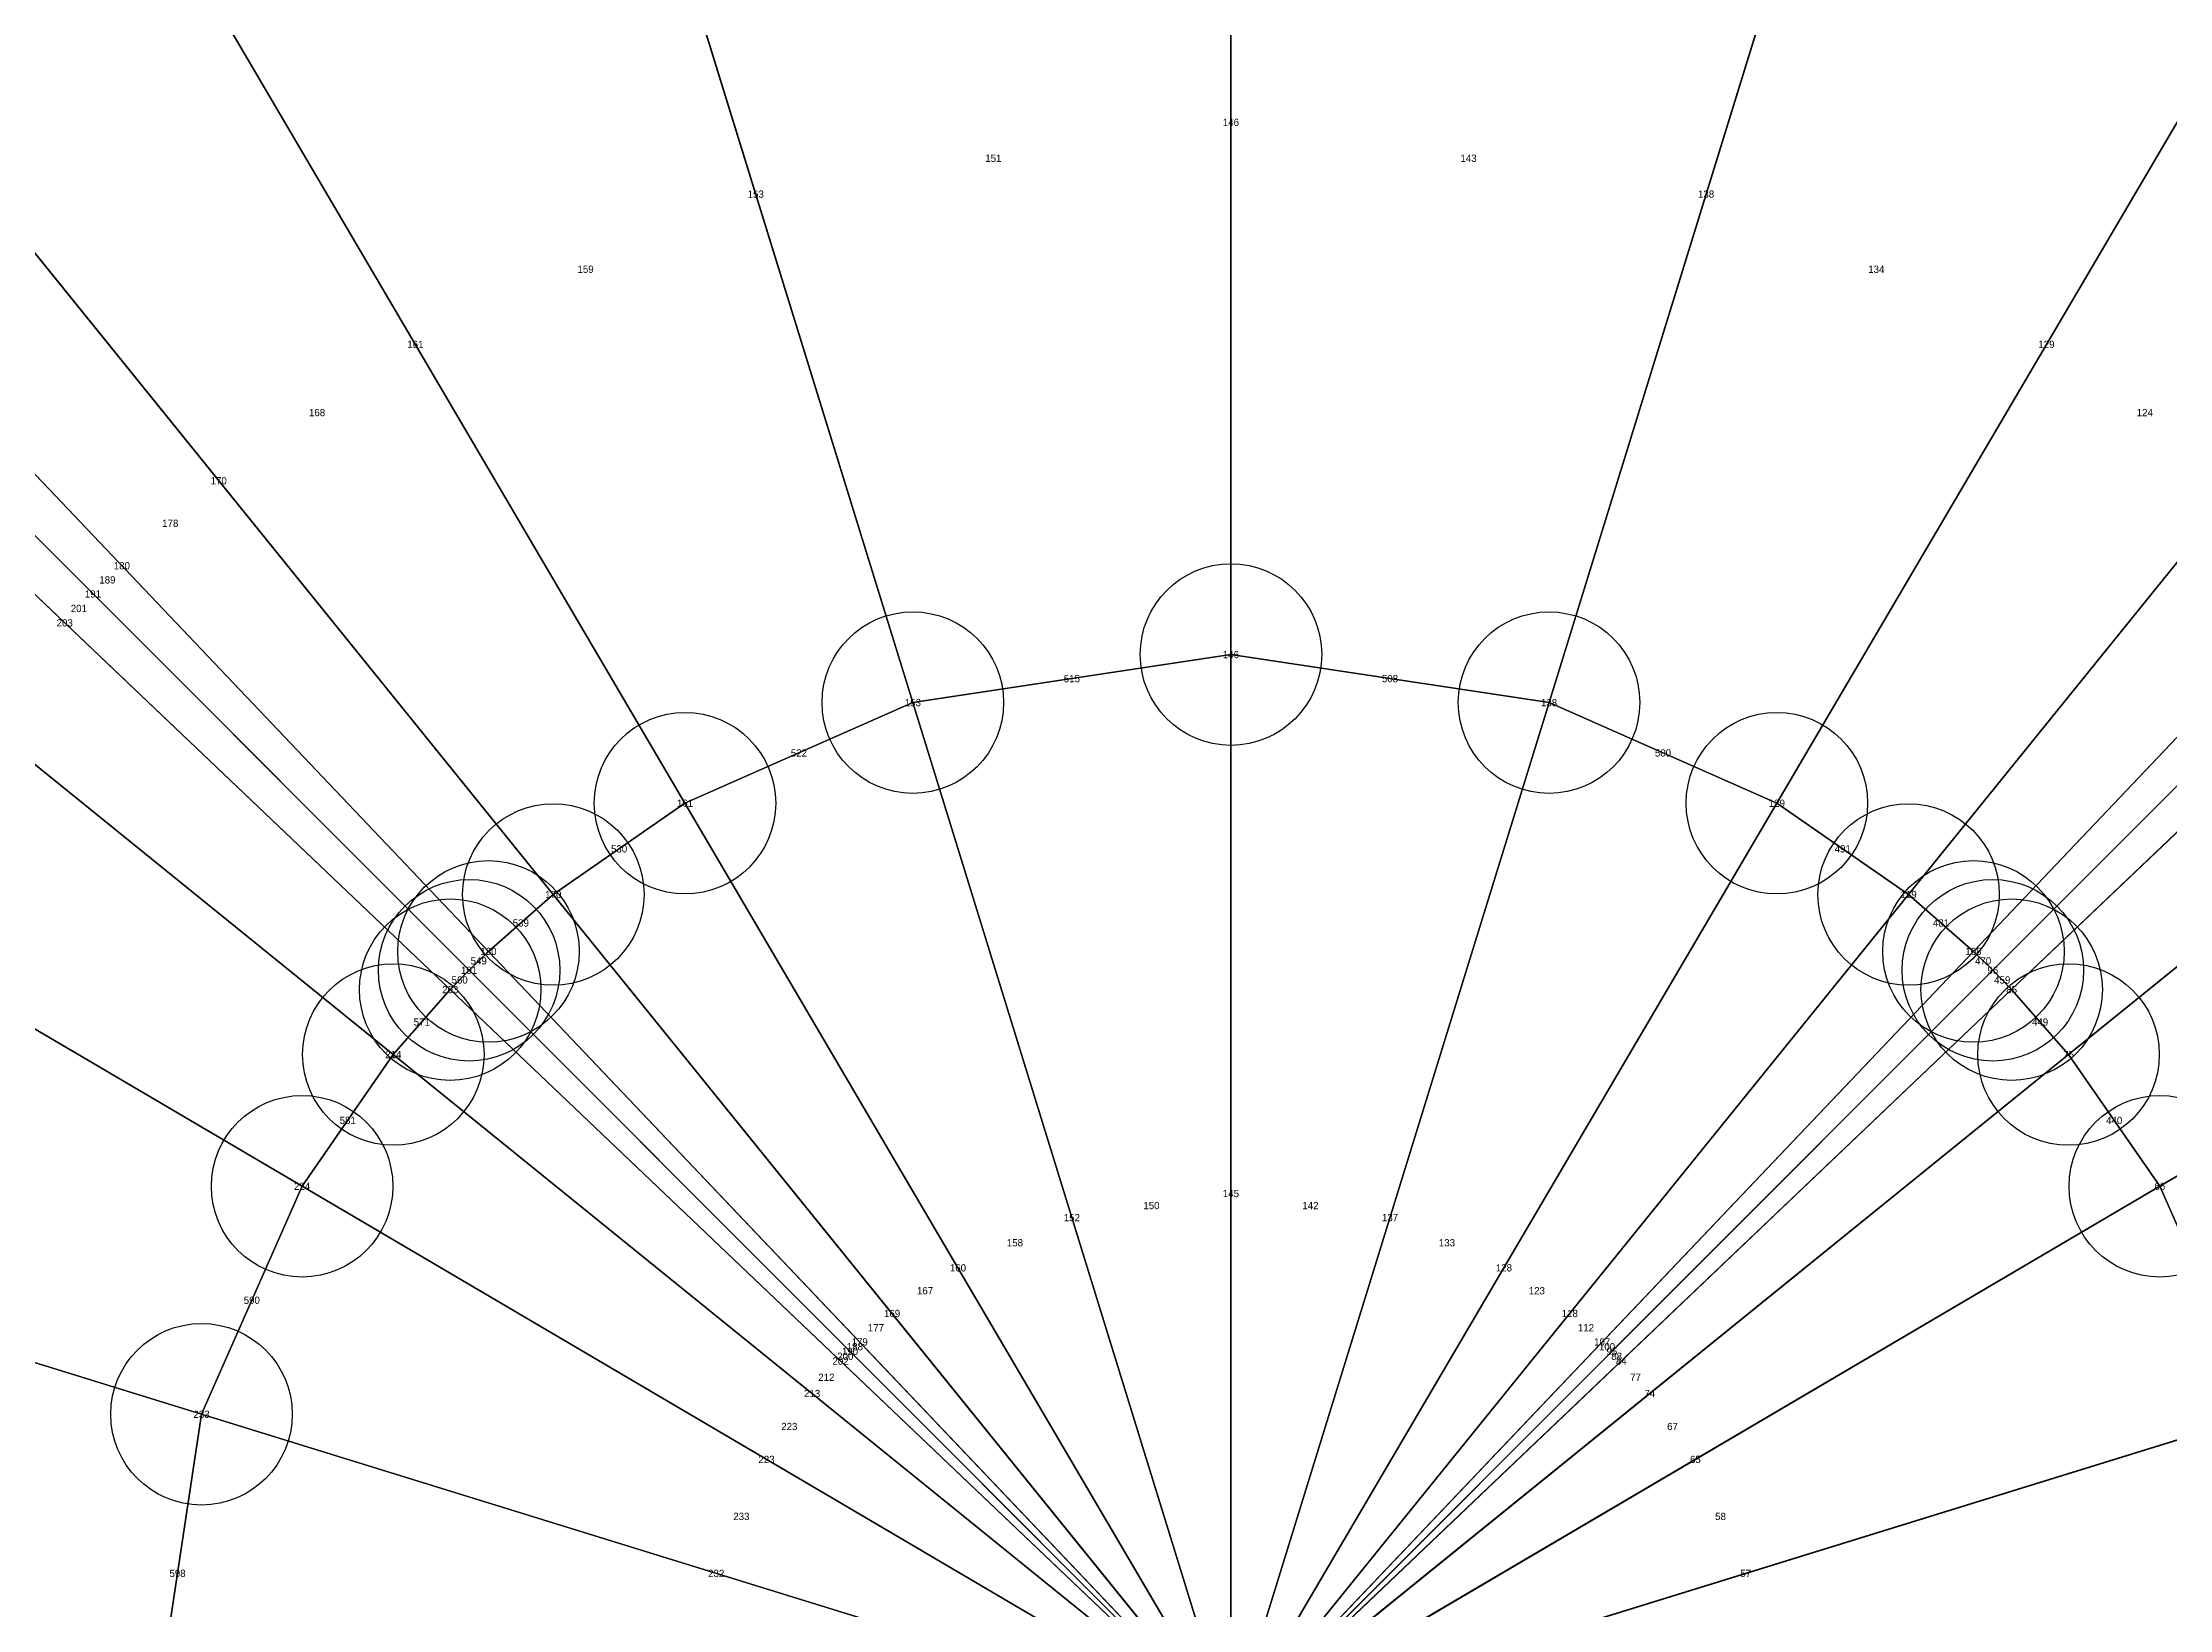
# Model space of a CAD drawing. Extents: x -2.75 to 2.75, y -2.5 to 2.5.
# Drawn here: x -0.327 to 0.259, y 0.034 to 0.465 of the extents above; entities that cross this region are included whole.
import ezdxf
from ezdxf.enums import TextEntityAlignment as Align

# ---------------------------------------------------------------- set-up
doc = ezdxf.new("R2010")
doc.units = 0
doc.header["$MEASUREMENT"] = 0
doc.header["$PDMODE"] = 33
doc.header["$PDSIZE"] = 0.05
for name, color, linetype in [('BRANCHE ESTERNO', 1, 'Continuous'), ('BRANCHE INTERNO', 7, 'Continuous'), ('BRANCHES-Index', 7, 'Continuous'), ('Faces', 7, 'Continuous'), ('Faces-Index', 7, 'Continuous'), ('NODI-Index', 7, 'Continuous'), ('NODO INTRADOSSO INTERNO', 7, 'Continuous')]:
    doc.layers.add(name, color=color, linetype=linetype)

msp = doc.modelspace()

# ---------------------------------------------------------------- linework, layer by layer
at = {"layer": 'BRANCHE ESTERNO'}
for p, q in [((0.25595, 0.15044, 2.63498), (0.23081, 0.18673, 2.63498)), ((0.28366, 0.08765, 2.63498), (0.25595, 0.15044, 2.63498))]:
    msp.add_line(p, q, dxfattribs=at)
at = {"layer": 'BRANCHE INTERNO'}
for p, q in [((0, 0.29689, 2.63498), (0, 0.59005, 2.58517)), ((-0.08765, 0.28366, 2.63498), (-0.17421, 0.56374, 2.58517)), ((0.08765, 0.28366, 2.63498), (0.17421, 0.56374, 2.58517)), ((-0.15044, 0.25595, 2.63498), (-0.299, 0.50868, 2.58517)), ((0.15044, 0.25595, 2.63498), (0.299, 0.50868, 2.58517)), ((-0.18673, 0.23081, 2.63498), (-0.37112, 0.45873, 2.58517)), ((0.18673, 0.23081, 2.63498), (0.37112, 0.45873, 2.58517)), ((-0.2046, 0.21513, 2.63498), (-0.40663, 0.42756, 2.58517)), ((0.2046, 0.21513, 2.63498), (0.40663, 0.42756, 2.58517)), ((-0.20993, 0.20993, 2.63498), (-0.41723, 0.41723, 2.58517)), ((0.20993, 0.20993, 2.63498), (0.41723, 0.41723, 2.58517)), ((-0.21513, 0.2046, 2.63498), (-0.42756, 0.40663, 2.58517)), ((0.21513, 0.2046, 2.63498), (0.42756, 0.40663, 2.58517)), ((-0.23081, 0.18673, 2.63498), (-0.45873, 0.37112, 2.58517)), ((0.23081, 0.18673, 2.63498), (0.45873, 0.37112, 2.58517)), ((-0.25595, 0.15044, 2.63498), (-0.50868, 0.299, 2.58517)), ((0.25595, 0.15044, 2.63498), (0.50868, 0.299, 2.58517)), ((0, 0.29689, 2.63498), (-0.08765, 0.28366, 2.63498)), ((0, 0, 2.65165), (0, 0.29689, 2.63498)), ((0.08765, 0.28366, 2.63498), (0, 0.29689, 2.63498)), ((-0.08765, 0.28366, 2.63498), (-0.15044, 0.25595, 2.63498)), ((0, 0, 2.65165), (-0.08765, 0.28366, 2.63498)), ((0, 0, 2.65165), (0.08765, 0.28366, 2.63498)), ((0.15044, 0.25595, 2.63498), (0.08765, 0.28366, 2.63498)), ((-0.15044, 0.25595, 2.63498), (-0.18673, 0.23081, 2.63498)), ((0, 0, 2.65165), (-0.15044, 0.25595, 2.63498)), ((0, 0, 2.65165), (0.15044, 0.25595, 2.63498)), ((0.18673, 0.23081, 2.63498), (0.15044, 0.25595, 2.63498)), ((-0.18673, 0.23081, 2.63498), (-0.2046, 0.21513, 2.63498)), ((0, 0, 2.65165), (-0.18673, 0.23081, 2.63498)), ((0, 0, 2.65165), (0.18673, 0.23081, 2.63498)), ((0.2046, 0.21513, 2.63498), (0.18673, 0.23081, 2.63498)), ((-0.2046, 0.21513, 2.63498), (-0.20993, 0.20993, 2.63498)), ((0, 0, 2.65165), (-0.2046, 0.21513, 2.63498)), ((0, 0, 2.65165), (0.2046, 0.21513, 2.63498)), ((0.20993, 0.20993, 2.63498), (0.2046, 0.21513, 2.63498)), ((-0.20993, 0.20993, 2.63498), (-0.21513, 0.2046, 2.63498)), ((0, 0, 2.65165), (-0.20993, 0.20993, 2.63498)), ((0, 0, 2.65165), (0.20993, 0.20993, 2.63498)), ((0.21513, 0.2046, 2.63498), (0.20993, 0.20993, 2.63498)), ((-0.21513, 0.2046, 2.63498), (-0.23081, 0.18673, 2.63498)), ((0, 0, 2.65165), (-0.21513, 0.2046, 2.63498)), ((0, 0, 2.65165), (0.21513, 0.2046, 2.63498)), ((0.23081, 0.18673, 2.63498), (0.21513, 0.2046, 2.63498)), ((-0.23081, 0.18673, 2.63498), (-0.25595, 0.15044, 2.63498)), ((0, 0, 2.65165), (-0.23081, 0.18673, 2.63498)), ((0, 0, 2.65165), (0.23081, 0.18673, 2.63498)), ((-0.28366, 0.08765, 2.63498), (-0.56374, 0.17421, 2.58517)), ((-0.25595, 0.15044, 2.63498), (-0.28366, 0.08765, 2.63498)), ((0, 0, 2.65165), (-0.25595, 0.15044, 2.63498)), ((0, 0, 2.65165), (0.25595, 0.15044, 2.63498)), ((-0.28366, 0.08765, 2.63498), (-0.29689, 0, 2.63498)), ((0, 0, 2.65165), (-0.28366, 0.08765, 2.63498)), ((0, 0, 2.65165), (0.28366, 0.08765, 2.63498))]:
    msp.add_line(p, q, dxfattribs=at)
at = {"layer": 'Faces'}
for points in [[(-0.299, 0.50868, 2.58517), (-0.37112, 0.45873, 2.58517), (-0.55083, 0.68087, 2.50285), (-0.44379, 0.75502, 2.50285)], [(0, 0.29689, 2.63498), (-0.08765, 0.28366, 2.63498), (-0.17421, 0.56374, 2.58517), (0, 0.59005, 2.58517)], [(0.08765, 0.28366, 2.63498), (0, 0.29689, 2.63498), (0, 0.59005, 2.58517), (0.17421, 0.56374, 2.58517)], [(-0.08765, 0.28366, 2.63498), (-0.15044, 0.25595, 2.63498), (-0.299, 0.50868, 2.58517), (-0.17421, 0.56374, 2.58517)], [(0.15044, 0.25595, 2.63498), (0.08765, 0.28366, 2.63498), (0.17421, 0.56374, 2.58517), (0.299, 0.50868, 2.58517)], [(-0.15044, 0.25595, 2.63498), (-0.18673, 0.23081, 2.63498), (-0.37112, 0.45873, 2.58517), (-0.299, 0.50868, 2.58517)], [(0.18673, 0.23081, 2.63498), (0.15044, 0.25595, 2.63498), (0.299, 0.50868, 2.58517), (0.37112, 0.45873, 2.58517)], [(-0.18673, 0.23081, 2.63498), (-0.2046, 0.21513, 2.63498), (-0.40663, 0.42756, 2.58517), (-0.37112, 0.45873, 2.58517)], [(0.2046, 0.21513, 2.63498), (0.18673, 0.23081, 2.63498), (0.37112, 0.45873, 2.58517), (0.40663, 0.42756, 2.58517)], [(-0.2046, 0.21513, 2.63498), (-0.20993, 0.20993, 2.63498), (-0.41723, 0.41723, 2.58517), (-0.40663, 0.42756, 2.58517)], [(0.20993, 0.20993, 2.63498), (0.2046, 0.21513, 2.63498), (0.40663, 0.42756, 2.58517), (0.41723, 0.41723, 2.58517)], [(-0.20993, 0.20993, 2.63498), (-0.21513, 0.2046, 2.63498), (-0.42756, 0.40663, 2.58517), (-0.41723, 0.41723, 2.58517)], [(0.21513, 0.2046, 2.63498), (0.20993, 0.20993, 2.63498), (0.41723, 0.41723, 2.58517), (0.42756, 0.40663, 2.58517)], [(-0.21513, 0.2046, 2.63498), (-0.23081, 0.18673, 2.63498), (-0.45873, 0.37112, 2.58517), (-0.42756, 0.40663, 2.58517)], [(0.23081, 0.18673, 2.63498), (0.21513, 0.2046, 2.63498), (0.42756, 0.40663, 2.58517), (0.45873, 0.37112, 2.58517)], [(-0.23081, 0.18673, 2.63498), (-0.25595, 0.15044, 2.63498), (-0.50868, 0.299, 2.58517), (-0.45873, 0.37112, 2.58517)], [(0.25595, 0.15044, 2.63498), (0.23081, 0.18673, 2.63498), (0.45873, 0.37112, 2.58517), (0.50868, 0.299, 2.58517)], [(-0.25595, 0.15044, 2.63498), (-0.28366, 0.08765, 2.63498), (-0.56374, 0.17421, 2.58517), (-0.50868, 0.299, 2.58517)], [(0.28366, 0.08765, 2.63498), (0.25595, 0.15044, 2.63498), (0.50868, 0.299, 2.58517), (0.56374, 0.17421, 2.58517)], [(0, 0, 2.65165), (0, 0, 2.65165), (-0.08765, 0.28366, 2.63498), (0, 0.29689, 2.63498)], [(0, 0, 2.65165), (0, 0, 2.65165), (0, 0.29689, 2.63498), (0.08765, 0.28366, 2.63498)], [(0, 0, 2.65165), (0, 0, 2.65165), (-0.15044, 0.25595, 2.63498), (-0.08765, 0.28366, 2.63498)], [(0, 0, 2.65165), (0, 0, 2.65165), (0.08765, 0.28366, 2.63498), (0.15044, 0.25595, 2.63498)], [(0, 0, 2.65165), (0, 0, 2.65165), (-0.18673, 0.23081, 2.63498), (-0.15044, 0.25595, 2.63498)], [(0, 0, 2.65165), (0, 0, 2.65165), (0.15044, 0.25595, 2.63498), (0.18673, 0.23081, 2.63498)], [(0, 0, 2.65165), (0, 0, 2.65165), (-0.2046, 0.21513, 2.63498), (-0.18673, 0.23081, 2.63498)], [(0, 0, 2.65165), (0, 0, 2.65165), (0.18673, 0.23081, 2.63498), (0.2046, 0.21513, 2.63498)], [(0, 0, 2.65165), (0, 0, 2.65165), (-0.20993, 0.20993, 2.63498), (-0.2046, 0.21513, 2.63498)], [(0, 0, 2.65165), (0, 0, 2.65165), (0.2046, 0.21513, 2.63498), (0.20993, 0.20993, 2.63498)], [(0, 0, 2.65165), (0, 0, 2.65165), (-0.21513, 0.2046, 2.63498), (-0.20993, 0.20993, 2.63498)], [(0, 0, 2.65165), (0, 0, 2.65165), (0.20993, 0.20993, 2.63498), (0.21513, 0.2046, 2.63498)], [(0, 0, 2.65165), (0, 0, 2.65165), (-0.23081, 0.18673, 2.63498), (-0.21513, 0.2046, 2.63498)], [(0, 0, 2.65165), (0, 0, 2.65165), (0.21513, 0.2046, 2.63498), (0.23081, 0.18673, 2.63498)], [(0, 0, 2.65165), (0, 0, 2.65165), (-0.25595, 0.15044, 2.63498), (-0.23081, 0.18673, 2.63498)], [(0, 0, 2.65165), (0, 0, 2.65165), (0.23081, 0.18673, 2.63498), (0.25595, 0.15044, 2.63498)], [(-0.28366, 0.08765, 2.63498), (-0.29689, 0, 2.63498), (-0.59005, 0, 2.58517), (-0.56374, 0.17421, 2.58517)], [(0, 0, 2.65165), (0, 0, 2.65165), (-0.28366, 0.08765, 2.63498), (-0.25595, 0.15044, 2.63498)], [(0, 0, 2.65165), (0, 0, 2.65165), (0.25595, 0.15044, 2.63498), (0.28366, 0.08765, 2.63498)], [(0, 0, 2.65165), (0, 0, 2.65165), (-0.29689, 0, 2.63498), (-0.28366, 0.08765, 2.63498)], [(0, 0, 2.65165), (0, 0, 2.65165), (0.28366, 0.08765, 2.63498), (0.29689, 0, 2.63498)]]:
    msp.add_3dface(points, dxfattribs=at)
at = {"layer": 'NODO INTRADOSSO INTERNO'}
for p in [(0, 0.29689, 2.63498), (-0.08765, 0.28366, 2.63498), (0.08765, 0.28366, 2.63498), (-0.15044, 0.25595, 2.63498), (0.15044, 0.25595, 2.63498), (-0.18673, 0.23081, 2.63498), (0.18673, 0.23081, 2.63498), (-0.20993, 0.20993, 2.63498), (-0.2046, 0.21513, 2.63498), (0.2046, 0.21513, 2.63498), (0.20993, 0.20993, 2.63498), (-0.21513, 0.2046, 2.63498), (0.21513, 0.2046, 2.63498), (-0.23081, 0.18673, 2.63498), (0.23081, 0.18673, 2.63498), (-0.25595, 0.15044, 2.63498), (0.25595, 0.15044, 2.63498), (-0.28366, 0.08765, 2.63498)]:
    msp.add_point(p, dxfattribs=at)

# ---------------------------------------------------------------- texts
at = {"layer": 'BRANCHES-Index'}
for s, p in [('146', (0, 0.44347, 2.61007)), ('153', (-0.13093, 0.4237, 2.61007)), ('138', (0.13093, 0.4237, 2.61007)), ('161', (-0.22472, 0.38232, 2.61007)), ('129', (0.22472, 0.38232, 2.61007)), ('170', (-0.27892, 0.34477, 2.61007)), ('180', (-0.30562, 0.32135, 2.61007)), ('191', (-0.31358, 0.31358, 2.61007)), ('203', (-0.32135, 0.30562, 2.61007)), ('515', (-0.04383, 0.29027, 2.63498)), ('508', (0.04383, 0.29027, 2.63498)), ('522', (-0.11905, 0.2698, 2.63498)), ('500', (0.11905, 0.2698, 2.63498)), ('530', (-0.16859, 0.24338, 2.63498)), ('491', (0.16859, 0.24338, 2.63498)), ('539', (-0.19567, 0.22297, 2.63498)), ('481', (0.19567, 0.22297, 2.63498)), ('549', (-0.20727, 0.21253, 2.63498)), ('470', (0.20727, 0.21253, 2.63498)), ('560', (-0.21253, 0.20727, 2.63498)), ('459', (0.21253, 0.20727, 2.63498)), ('571', (-0.22297, 0.19567, 2.63498)), ('449', (0.22297, 0.19567, 2.63498)), ('581', (-0.24338, 0.16859, 2.63498)), ('440', (0.24338, 0.16859, 2.63498)), ('145', (0, 0.14845, 2.64331)), ('152', (-0.04383, 0.14183, 2.64331)), ('137', (0.04383, 0.14183, 2.64331)), ('160', (-0.07522, 0.12798, 2.64331)), ('128', (0.07522, 0.12798, 2.64331)), ('590', (-0.2698, 0.11905, 2.63498)), ('169', (-0.09337, 0.11541, 2.64331)), ('118', (0.09337, 0.11541, 2.64331)), ('190', (-0.10497, 0.10497, 2.64331)), ('179', (-0.1023, 0.10757, 2.64331)), ('107', (0.1023, 0.10757, 2.64331)), ('95', (0.10497, 0.10497, 2.64331)), ('202', (-0.10757, 0.1023, 2.64331)), ('84', (0.10757, 0.1023, 2.64331)), ('213', (-0.11541, 0.09337, 2.64331)), ('74', (0.11541, 0.09337, 2.64331)), ('223', (-0.12798, 0.07522, 2.64331)), ('65', (0.12798, 0.07522, 2.64331)), ('598', (-0.29027, 0.04383, 2.63498)), ('232', (-0.14183, 0.04383, 2.64331)), ('57', (0.14183, 0.04383, 2.64331))]:
    msp.add_text(s, height=0.002, dxfattribs=at).set_placement(p, align=Align.MIDDLE_CENTER)
at = {"layer": 'Faces-Index'}
for s, p in [('151', (-0.06547, 0.43358, 2.61007)), ('143', (0.06547, 0.43358, 2.61007)), ('159', (-0.17783, 0.40301, 2.61007)), ('134', (0.17783, 0.40301, 2.61007)), ('168', (-0.25182, 0.36354, 2.61007)), ('124', (0.25182, 0.36354, 2.61007)), ('178', (-0.29227, 0.33306, 2.61007)), ('189', (-0.3096, 0.31746, 2.61007)), ('201', (-0.31746, 0.3096, 2.61007)), ('150', (-0.02191, 0.14514, 2.64331)), ('142', (0.02191, 0.14514, 2.64331)), ('158', (-0.05952, 0.1349, 2.64331)), ('133', (0.05952, 0.1349, 2.64331)), ('167', (-0.08429, 0.12169, 2.64331)), ('123', (0.08429, 0.12169, 2.64331)), ('177', (-0.09783, 0.11149, 2.64331)), ('112', (0.09783, 0.11149, 2.64331)), ('188', (-0.10363, 0.10627, 2.64331)), ('100', (0.10363, 0.10627, 2.64331)), ('200', (-0.10627, 0.10363, 2.64331)), ('88', (0.10627, 0.10363, 2.64331)), ('212', (-0.11149, 0.09783, 2.64331)), ('77', (0.11149, 0.09783, 2.64331)), ('223', (-0.12169, 0.08429, 2.64331)), ('67', (0.12169, 0.08429, 2.64331)), ('233', (-0.1349, 0.05952, 2.64331)), ('58', (0.1349, 0.05952, 2.64331))]:
    msp.add_text(s, height=0.002, dxfattribs=at).set_placement(p, align=Align.MIDDLE_CENTER)
at = {"layer": 'NODI-Index'}
for s, p in [('146', (0, 0.29689, 2.63498)), ('153', (-0.08765, 0.28366, 2.63498)), ('138', (0.08765, 0.28366, 2.63498)), ('161', (-0.15044, 0.25595, 2.63498)), ('129', (0.15044, 0.25595, 2.63498)), ('170', (-0.18673, 0.23081, 2.63498)), ('119', (0.18673, 0.23081, 2.63498)), ('180', (-0.2046, 0.21513, 2.63498)), ('108', (0.2046, 0.21513, 2.63498)), ('203', (-0.21513, 0.2046, 2.63498)), ('191', (-0.20993, 0.20993, 2.63498)), ('96', (0.20993, 0.20993, 2.63498)), ('85', (0.21513, 0.2046, 2.63498)), ('214', (-0.23081, 0.18673, 2.63498)), ('75', (0.23081, 0.18673, 2.63498)), ('224', (-0.25595, 0.15044, 2.63498)), ('66', (0.25595, 0.15044, 2.63498)), ('233', (-0.28366, 0.08765, 2.63498))]:
    msp.add_text(s, height=0.002, dxfattribs=at).set_placement(p, align=Align.MIDDLE_CENTER)

doc.saveas('drawing.dxf')
